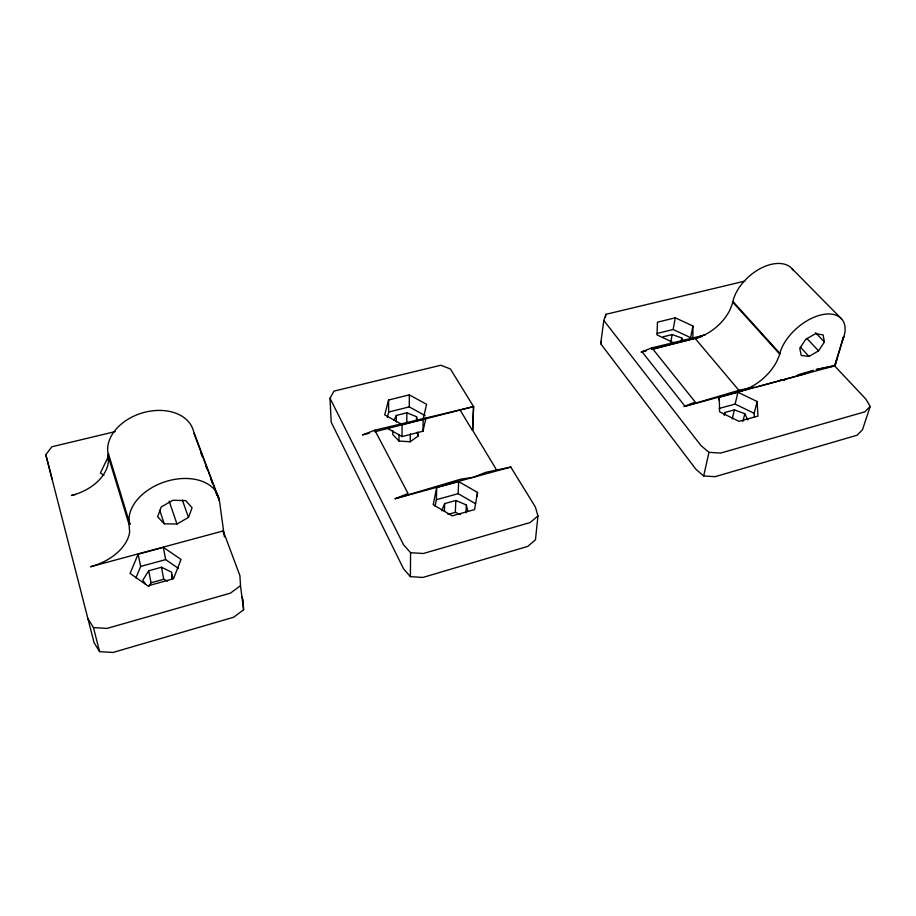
<?xml version="1.0" encoding="UTF-8"?>
<svg xmlns="http://www.w3.org/2000/svg" width="916" height="916" viewBox="0 0 916 916"><rect width="100%" height="100%" fill="white"/><g stroke="black" fill="none" stroke-linecap="round" stroke-linejoin="round"><path stroke-width="1.37" d="M402.055 436.611L402.067 424.566L384.709 414.822L388.579 400.017L409.338 394.876L426.57 404.3L423.169 419.185L422.974 431.218L402.055 436.611L387.308 428.264M692.908 338.771L692.908 325.993L675.275 317.818L657.459 322.18L657.047 334.89L674.852 343.317L702.171 336.458M406.807 423.295L406.853 412.795L396.307 415.452L393.949 420.307M425.127 415.635L409.269 406.876L409.338 394.876M392.804 430.623L392.827 434.573L398.998 441.054L410.254 441.752L410.311 433.863M369.331 433.188L362.473 434.94L374.816 430.199L408.078 493.564L395.185 498.682L460.851 479.148L473.24 477.328L485.72 472.358L510.785 467.057L535.391 507.029L537.955 515.948L535.459 539.799L527.731 546.417L422.894 577.446L410.391 576.656L410.586 552.703L403.532 544.745L330.012 398.254L333.951 391.121L440.825 365.244L450.374 368.942L473.572 406.601L472.645 430.291L496.747 470.24M416.494 420.639L416.54 416.711L406.853 412.795M410.254 441.752L417.994 436.13L418.04 432.192M435.043 506.273L436.371 499.701L436.703 487.621L458.664 481.61L477.511 492.384L477.282 496.415M444.409 511.506L444.672 503.594L455.825 500.491L466.347 504.956L467.813 511.197M460.542 514.574L455.332 512.353L455.825 500.491M475.656 503.777L458.149 493.678L458.664 481.61M465.958 512.857L466.347 504.956M472.645 430.291L473.572 406.601L374.816 430.199M749.196 387.823L750.811 387.067A39.64 23.461 -39.4 0 0 776.883 361.179L780.088 353.587L733.121 301.696L733.43 299.326A37.499 22.843 -41.6 0 1 762.284 267.564A37.499 22.843 -41.6 0 1 793.462 270.598M843.602 336.939L835.197 365.324L816.236 369.549L834.602 365.908L865.849 399.09L870.2 406.452L862.471 429.776L857.09 435.215L715.11 476.675L703.671 475.965L695.862 469.21L600.678 343.706L603.816 320.463L605.888 314.325L744.834 281.109M605.51 317.05L605.888 314.325M780.088 353.587L780.501 351.194A39.239 22.408 -40.7 0 1 820.255 315.127A39.239 22.408 -40.7 0 1 844.541 334.443L842.983 338.565M477.511 492.384L474.568 509.571L452.218 515.868L433.199 504.705L436.703 487.621M670.764 342.24L672.161 334.569L681.779 337.981L683.279 341.256M656.818 333.527L673.145 329.485L675.275 317.818M681.046 341.805L681.779 337.981M692.908 325.993L690.63 337.672L673.145 329.485M724.43 414.856L724.911 412.475L734.392 409.876L744.811 413.711L747.811 419.929M718.671 399.937L719.266 397.304L737.918 392.266L757.154 401.506L757.956 416.093L739.04 421.349L719.587 411.811L719.266 397.304M703.671 475.965L708.984 452.344L701.003 445.6L603.816 320.463M422.974 431.218L426.043 417.662M724.316 415.062L724.911 412.475M719.266 408.41L735.136 404.082L737.918 392.266M732.25 418.921L734.392 409.876M742.922 421.463L744.811 413.711M754.395 417.307L754.189 413.322L757.154 401.506M387.285 417.433L388.682 412.04L388.579 400.017M843.464 336.974L834.602 365.908L683.989 406.555L695.244 402.055L651.906 347.862L641.074 352.065L646.146 350.782L642.07 351.813L685.019 406.28L740.013 389.987L754.418 387.159L739.853 391.475L695.13 338.451L651.597 349.42L674.852 343.317M757.108 386.815L804.076 374.14L804.385 373.007M834.854 365.827L836.812 359.267M733.121 301.696L730.27 309.184A37.854 23.873 -40.2 0 1 705.686 334.34L695.13 338.451L699.732 337.294M600.678 343.706L601.491 341.233M188.456 517.414L192.108 507.762L185.719 500.617L172.872 500.262L161.182 506.995L157.632 516.796L164.239 523.815L176.971 524.032L188.456 517.414L182.341 500.022M441.695 510.796L444.672 503.594M135.9 577.939L140.675 566.432L138.144 554.203L163.369 547.402L181.024 559.424L173.559 578.729L147.82 585.896L130.072 573.393L138.144 554.203M842.422 340.443L843.922 336.848M108.34 456.512L100.439 473L103.92 475.312M148.93 586.297L151.094 582.759L148.678 570.771L161.468 567.256L171.727 572.225L171.784 579.233M148.678 570.771L142.85 580.206L145.678 584.374M804.076 374.14L813.454 370.35L797.836 374.919L804.076 374.14L804.866 372.869M818.549 350.862L824.389 341.977L823.095 334.867L815.309 333.779L805.622 339.412L799.794 348.424L801.237 355.442L809.011 356.427L818.549 350.862L806.824 338.393M242.053 597.129L243.026 599.762L243.61 609.758L233.695 617.224L112.943 652.478L99.615 651.631L94.085 642.7L45.8 454.714L51.857 446.768L115.256 431.608M870.2 406.452L864.761 411.879L720.617 453.065L708.984 452.344M537.955 515.948L530.101 522.567L423.318 553.504L410.586 552.703M129.007 524.295L129.946 524.055L108.569 454.141L107.664 454.37L129.007 524.295L129.66 532.127A48.617 32.071 -15.3 0 1 90.501 566.752L223.206 530.937L239.912 575.672L240.496 585.69L230.363 593.167L107.023 628.41L93.432 627.552L87.822 618.586M739.853 391.475L748.807 387.88M447.97 514.426L455.332 512.353M436.371 499.701L458.149 493.678M151.094 582.759L163.758 579.244L167.571 581.099M140.675 566.432L165.647 559.619L178.483 568.424M395.185 498.682L510.785 467.057M193.906 433.314L219.416 500.594L193.391 430.795A44.243 31.35 -17.2 0 0 145.312 412.12A44.243 31.35 -17.2 0 0 107.722 451.645L108.569 454.141M402.067 424.566L423.169 419.185M374.816 431.791L473.572 406.601M75.536 494.434L71.402 495.476A46.063 32.083 -13.5 0 0 108.409 462.156L107.664 454.37M388.682 412.04L409.269 406.876M663.104 336.825L672.161 334.569M705.114 334.97L651.906 347.862M780.501 379.579L784.68 380.415M834.178 365.53L834.797 365.702M735.136 404.082L754.189 413.322M791.939 268.583L841.506 318.814M815.515 332.657L824.389 341.977M800.286 347.015L809.011 356.427M732.468 301.856L779.413 353.771M410.391 576.656L403.487 568.71L331.191 422.15L330.012 398.254M459.855 409.647L472.347 430.371M200.97 453.214L202.47 457.176M205.47 465.088L206.97 469.049M210.966 479.606L212.466 483.556M215.466 491.48L216.966 495.442M169.174 501.166L176.971 524.032M129.946 524.055L129.099 521.57A46.647 31.27 -18.7 0 1 169.002 480.614A46.647 31.27 -18.7 0 1 218.913 498.075M159.762 510.304L164.239 523.815M45.8 454.714L52.109 479.045M93.432 627.552L99.615 651.631M416.54 416.711L417.341 420.513M417.192 432.329L417.994 436.13M161.468 567.256L163.758 579.244M163.369 547.402L165.647 559.619M172.219 574.882L172.7 577.538M219.416 500.594L224.397 536.868M223.206 530.937L223.573 533.616M240.496 585.69L243.61 609.758M396.307 415.452L396.33 422.013M398.987 434.482L398.998 441.054"/></g></svg>
